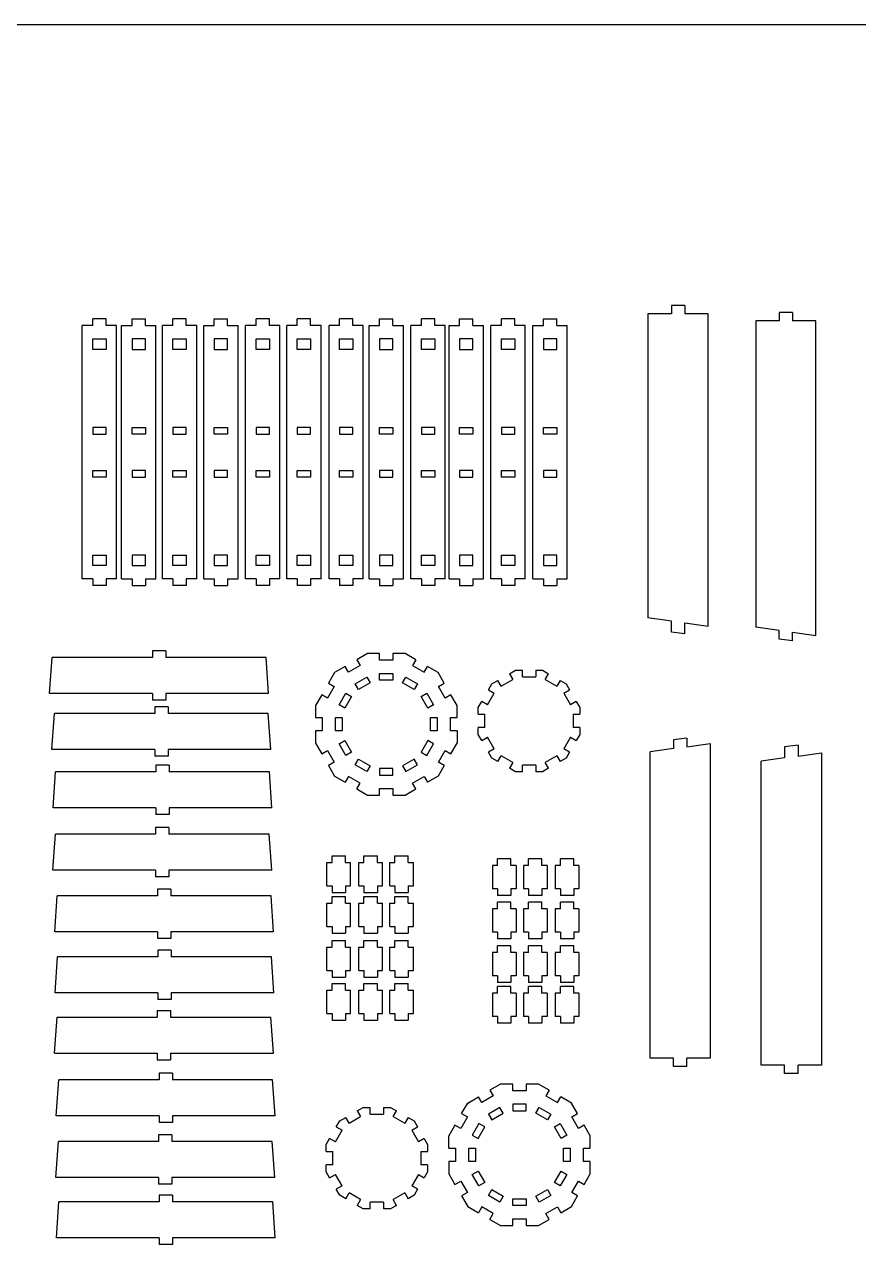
# Model space of a CAD drawing. Extents: x -1762 to 1685, y -691 to 759.
# Drawn here: x -1091 to -591, y 27 to 759 of the extents above; entities that cross this region are included whole.
import ezdxf

# ---------------------------------------------------------------- set-up
doc = ezdxf.new("R2010")
doc.units = 0
doc.header["$MEASUREMENT"] = 0
doc.layers.get('0').update_dxf_attribs({"linetype": 'CONTINUOUS'})

msp = doc.modelspace()

# ---------------------------------------------------------------- linework, layer by layer
for p, q in [((-1761.65, 758.86), (1685.01, 758.86)), ((-694.88, 590.33), (-702.88, 590.33)), ((-702.88, 590.33), (-702.88, 585.27)), ((-694.88, 590.33), (-694.88, 585.27)), ((-630.19, 586.09), (-638.19, 586.09)), ((-638.19, 586.09), (-638.19, 581.03)), ((-630.19, 586.09), (-630.19, 581.03)), ((-1049.74, 578.2), (-1056.03, 578.2)), ((-1056.03, 426.33), (-1056.03, 578.2)), ((-1041.74, 582.2), (-1049.74, 582.2)), ((-1049.74, 578.2), (-1049.74, 582.2)), ((-1041.74, 578.2), (-1041.74, 582.2)), ((-1035.44, 578.2), (-1041.74, 578.2)), ((-1035.44, 426.33), (-1035.44, 578.2)), ((-1032.49, 578.2), (-1026.2, 578.2)), ((-1032.49, 426.33), (-1032.49, 578.2)), ((-1026.2, 582.2), (-1018.2, 582.2)), ((-1026.2, 578.2), (-1026.2, 582.2)), ((-1018.2, 578.2), (-1018.2, 582.2)), ((-1018.2, 578.2), (-1011.91, 578.2)), ((-1011.91, 426.33), (-1011.91, 578.2)), ((-1001.7, 578.2), (-1007.99, 578.2)), ((-1007.99, 426.33), (-1007.99, 578.2)), ((-993.7, 582.2), (-1001.7, 582.2)), ((-1001.7, 578.2), (-1001.7, 582.2)), ((-993.7, 578.2), (-993.7, 582.2)), ((-987.41, 578.2), (-993.7, 578.2)), ((-987.41, 426.33), (-987.41, 578.2)), ((-983.2, 578.2), (-976.91, 578.2)), ((-983.2, 426.33), (-983.2, 578.2)), ((-976.91, 582.2), (-968.91, 582.2)), ((-976.91, 578.2), (-976.91, 582.2)), ((-968.91, 578.2), (-968.91, 582.2)), ((-968.91, 578.2), (-962.62, 578.2)), ((-962.62, 426.33), (-962.62, 578.2)), ((-951.84, 578.2), (-958.14, 578.2)), ((-958.14, 426.33), (-958.14, 578.2)), ((-943.84, 582.2), (-951.84, 582.2)), ((-951.84, 578.2), (-951.84, 582.2)), ((-943.84, 578.2), (-943.84, 582.2)), ((-937.55, 578.2), (-943.84, 578.2)), ((-937.55, 426.33), (-937.55, 578.2)), ((-927.14, 578.2), (-933.43, 578.2)), ((-933.43, 426.33), (-933.43, 578.2)), ((-919.14, 582.2), (-927.14, 582.2)), ((-927.14, 578.2), (-927.14, 582.2)), ((-919.14, 578.2), (-919.14, 582.2)), ((-912.85, 578.2), (-919.14, 578.2)), ((-912.85, 426.33), (-912.85, 578.2)), ((-901.83, 578.2), (-908.12, 578.2)), ((-908.12, 426.33), (-908.12, 578.2)), ((-893.83, 582.2), (-901.83, 582.2)), ((-901.83, 578.2), (-901.83, 582.2)), ((-893.83, 578.2), (-893.83, 582.2)), ((-887.54, 578.2), (-893.83, 578.2)), ((-887.54, 426.33), (-887.54, 578.2)), ((-884.1, 578.2), (-877.81, 578.2)), ((-884.1, 426.33), (-884.1, 578.2)), ((-877.81, 582.2), (-869.81, 582.2)), ((-877.81, 578.2), (-877.81, 582.2)), ((-869.81, 578.2), (-869.81, 582.2)), ((-869.81, 578.2), (-863.52, 578.2)), ((-863.52, 426.33), (-863.52, 578.2)), ((-852.69, 578.2), (-858.98, 578.2)), ((-858.98, 426.33), (-858.98, 578.2)), ((-844.69, 582.2), (-852.69, 582.2)), ((-852.69, 578.2), (-852.69, 582.2)), ((-844.69, 578.2), (-844.69, 582.2)), ((-838.4, 578.2), (-844.69, 578.2)), ((-838.4, 426.33), (-838.4, 578.2)), ((-836.13, 578.2), (-829.83, 578.2)), ((-836.13, 426.33), (-836.13, 578.2)), ((-829.83, 582.2), (-821.83, 582.2)), ((-829.83, 578.2), (-829.83, 582.2)), ((-821.83, 578.2), (-821.83, 582.2)), ((-821.83, 578.2), (-815.54, 578.2)), ((-815.54, 426.33), (-815.54, 578.2)), ((-804.71, 578.2), (-811, 578.2)), ((-811, 426.33), (-811, 578.2)), ((-796.71, 582.2), (-804.71, 582.2)), ((-804.71, 578.2), (-804.71, 582.2)), ((-796.71, 578.2), (-796.71, 582.2)), ((-790.42, 578.2), (-796.71, 578.2)), ((-790.42, 426.33), (-790.42, 578.2)), ((-785.9, 578.2), (-779.61, 578.2)), ((-785.9, 426.33), (-785.9, 578.2)), ((-779.61, 582.2), (-771.61, 582.2)), ((-779.61, 578.2), (-779.61, 582.2)), ((-771.61, 578.2), (-771.61, 582.2)), ((-771.61, 578.2), (-765.32, 578.2)), ((-765.32, 426.33), (-765.32, 578.2)), ((-702.88, 585.27), (-716.88, 585.27)), ((-716.88, 585.27), (-716.88, 402.89)), ((-680.88, 585.27), (-694.88, 585.27)), ((-680.88, 397.98), (-680.88, 585.27)), ((-638.19, 581.03), (-652.19, 581.03)), ((-652.19, 581.03), (-652.19, 397.33)), ((-616.19, 581.03), (-630.19, 581.03)), ((-616.19, 392.42), (-616.19, 581.03)), ((-1049.74, 570.2), (-1041.74, 570.2)), ((-1049.74, 563.91), (-1049.74, 570.2)), ((-1041.74, 563.91), (-1049.74, 563.91)), ((-1041.74, 570.2), (-1041.74, 563.91)), ((-1018.2, 570.2), (-1026.2, 570.2)), ((-1026.2, 570.2), (-1026.2, 563.91)), ((-1026.2, 563.91), (-1018.2, 563.91)), ((-1018.2, 563.91), (-1018.2, 570.2)), ((-1001.7, 570.2), (-993.7, 570.2)), ((-1001.7, 563.91), (-1001.7, 570.2)), ((-993.7, 563.91), (-1001.7, 563.91)), ((-993.7, 570.2), (-993.7, 563.91)), ((-968.91, 570.2), (-976.91, 570.2)), ((-976.91, 570.2), (-976.91, 563.91)), ((-976.91, 563.91), (-968.91, 563.91)), ((-968.91, 563.91), (-968.91, 570.2)), ((-951.84, 570.2), (-943.84, 570.2)), ((-951.84, 563.91), (-951.84, 570.2)), ((-943.84, 563.91), (-951.84, 563.91)), ((-943.84, 570.2), (-943.84, 563.91)), ((-927.14, 570.2), (-919.14, 570.2)), ((-927.14, 563.91), (-927.14, 570.2)), ((-919.14, 563.91), (-927.14, 563.91)), ((-919.14, 570.2), (-919.14, 563.91)), ((-901.83, 570.2), (-893.83, 570.2)), ((-901.83, 563.91), (-901.83, 570.2)), ((-893.83, 563.91), (-901.83, 563.91)), ((-893.83, 570.2), (-893.83, 563.91)), ((-869.81, 570.2), (-877.81, 570.2)), ((-877.81, 570.2), (-877.81, 563.91)), ((-877.81, 563.91), (-869.81, 563.91)), ((-869.81, 563.91), (-869.81, 570.2)), ((-852.69, 570.2), (-844.69, 570.2)), ((-852.69, 563.91), (-852.69, 570.2)), ((-844.69, 563.91), (-852.69, 563.91)), ((-844.69, 570.2), (-844.69, 563.91)), ((-821.83, 570.2), (-829.83, 570.2)), ((-829.83, 570.2), (-829.83, 563.91)), ((-829.83, 563.91), (-821.83, 563.91)), ((-821.83, 563.91), (-821.83, 570.2)), ((-804.71, 570.2), (-796.71, 570.2)), ((-804.71, 563.91), (-804.71, 570.2)), ((-796.71, 563.91), (-804.71, 563.91)), ((-796.71, 570.2), (-796.71, 563.91)), ((-771.61, 570.2), (-779.61, 570.2)), ((-779.61, 570.2), (-779.61, 563.91)), ((-779.61, 563.91), (-771.61, 563.91)), ((-771.61, 563.91), (-771.61, 570.2)), ((-1049.74, 517.2), (-1049.74, 513.2)), ((-1041.74, 517.2), (-1049.74, 517.2)), ((-1049.74, 513.2), (-1041.74, 513.2)), ((-1041.74, 513.2), (-1041.74, 517.2)), ((-1026.2, 513.2), (-1026.2, 517.2)), ((-1026.2, 517.2), (-1018.2, 517.2)), ((-1018.2, 513.2), (-1026.2, 513.2)), ((-1018.2, 517.2), (-1018.2, 513.2)), ((-1001.7, 517.2), (-1001.7, 513.2)), ((-993.7, 517.2), (-1001.7, 517.2)), ((-1001.7, 513.2), (-993.7, 513.2)), ((-993.7, 513.2), (-993.7, 517.2)), ((-976.91, 513.2), (-976.91, 517.2)), ((-976.91, 517.2), (-968.91, 517.2)), ((-968.91, 513.2), (-976.91, 513.2)), ((-968.91, 517.2), (-968.91, 513.2)), ((-951.84, 517.2), (-951.84, 513.2)), ((-943.84, 517.2), (-951.84, 517.2)), ((-951.84, 513.2), (-943.84, 513.2)), ((-943.84, 513.2), (-943.84, 517.2)), ((-927.14, 517.2), (-927.14, 513.2)), ((-919.14, 517.2), (-927.14, 517.2)), ((-927.14, 513.2), (-919.14, 513.2)), ((-919.14, 513.2), (-919.14, 517.2)), ((-901.83, 517.2), (-901.83, 513.2)), ((-893.83, 517.2), (-901.83, 517.2)), ((-901.83, 513.2), (-893.83, 513.2)), ((-893.83, 513.2), (-893.83, 517.2)), ((-877.81, 513.2), (-877.81, 517.2)), ((-877.81, 517.2), (-869.81, 517.2)), ((-869.81, 513.2), (-877.81, 513.2)), ((-869.81, 517.2), (-869.81, 513.2)), ((-852.69, 517.2), (-852.69, 513.2)), ((-844.69, 517.2), (-852.69, 517.2)), ((-852.69, 513.2), (-844.69, 513.2)), ((-844.69, 513.2), (-844.69, 517.2)), ((-829.83, 513.2), (-829.83, 517.2)), ((-829.83, 517.2), (-821.83, 517.2)), ((-821.83, 513.2), (-829.83, 513.2)), ((-821.83, 517.2), (-821.83, 513.2)), ((-804.71, 517.2), (-804.71, 513.2)), ((-796.71, 517.2), (-804.71, 517.2)), ((-804.71, 513.2), (-796.71, 513.2)), ((-796.71, 513.2), (-796.71, 517.2)), ((-779.61, 513.2), (-779.61, 517.2)), ((-779.61, 517.2), (-771.61, 517.2)), ((-771.61, 513.2), (-779.61, 513.2)), ((-771.61, 517.2), (-771.61, 513.2)), ((-1049.74, 487.31), (-1049.74, 491.31)), ((-1049.74, 491.31), (-1041.74, 491.31)), ((-1041.74, 491.31), (-1041.74, 487.31)), ((-1026.2, 491.31), (-1026.2, 487.31)), ((-1018.2, 491.31), (-1026.2, 491.31)), ((-1018.2, 487.31), (-1018.2, 491.31)), ((-1001.7, 487.31), (-1001.7, 491.31)), ((-1001.7, 491.31), (-993.7, 491.31)), ((-993.7, 491.31), (-993.7, 487.31)), ((-976.91, 491.31), (-976.91, 487.31)), ((-968.91, 491.31), (-976.91, 491.31)), ((-968.91, 487.31), (-968.91, 491.31)), ((-951.84, 487.31), (-951.84, 491.31)), ((-951.84, 491.31), (-943.84, 491.31)), ((-943.84, 491.31), (-943.84, 487.31)), ((-927.14, 487.31), (-927.14, 491.31)), ((-927.14, 491.31), (-919.14, 491.31)), ((-919.14, 491.31), (-919.14, 487.31)), ((-901.83, 487.31), (-901.83, 491.31)), ((-901.83, 491.31), (-893.83, 491.31)), ((-893.83, 491.31), (-893.83, 487.31)), ((-877.81, 491.31), (-877.81, 487.31)), ((-869.81, 491.31), (-877.81, 491.31)), ((-869.81, 487.31), (-869.81, 491.31)), ((-852.69, 487.31), (-852.69, 491.31)), ((-852.69, 491.31), (-844.69, 491.31)), ((-844.69, 491.31), (-844.69, 487.31)), ((-829.83, 491.31), (-829.83, 487.31)), ((-821.83, 491.31), (-829.83, 491.31)), ((-821.83, 487.31), (-821.83, 491.31)), ((-804.71, 487.31), (-804.71, 491.31)), ((-804.71, 491.31), (-796.71, 491.31)), ((-796.71, 491.31), (-796.71, 487.31)), ((-779.61, 491.31), (-779.61, 487.31)), ((-771.61, 491.31), (-779.61, 491.31)), ((-771.61, 487.31), (-771.61, 491.31)), ((-1041.74, 487.31), (-1049.74, 487.31)), ((-1026.2, 487.31), (-1018.2, 487.31)), ((-993.7, 487.31), (-1001.7, 487.31)), ((-976.91, 487.31), (-968.91, 487.31)), ((-943.84, 487.31), (-951.84, 487.31)), ((-919.14, 487.31), (-927.14, 487.31)), ((-893.83, 487.31), (-901.83, 487.31)), ((-877.81, 487.31), (-869.81, 487.31)), ((-844.69, 487.31), (-852.69, 487.31)), ((-829.83, 487.31), (-821.83, 487.31)), ((-796.71, 487.31), (-804.71, 487.31)), ((-779.61, 487.31), (-771.61, 487.31)), ((-1049.74, 434.33), (-1049.74, 440.6)), ((-1049.74, 440.6), (-1041.74, 440.6)), ((-1041.74, 440.6), (-1041.74, 434.33)), ((-1026.2, 440.6), (-1026.2, 434.33)), ((-1018.2, 440.6), (-1026.2, 440.6)), ((-1018.2, 434.33), (-1018.2, 440.6)), ((-1001.7, 434.33), (-1001.7, 440.6)), ((-1001.7, 440.6), (-993.7, 440.6)), ((-993.7, 440.6), (-993.7, 434.33)), ((-976.91, 440.6), (-976.91, 434.33)), ((-968.91, 440.6), (-976.91, 440.6)), ((-968.91, 434.33), (-968.91, 440.6)), ((-951.84, 434.33), (-951.84, 440.6)), ((-951.84, 440.6), (-943.84, 440.6)), ((-943.84, 440.6), (-943.84, 434.33)), ((-927.14, 434.33), (-927.14, 440.6)), ((-927.14, 440.6), (-919.14, 440.6)), ((-919.14, 440.6), (-919.14, 434.33)), ((-901.83, 434.33), (-901.83, 440.6)), ((-901.83, 440.6), (-893.83, 440.6)), ((-893.83, 440.6), (-893.83, 434.33)), ((-877.81, 440.6), (-877.81, 434.33)), ((-869.81, 440.6), (-877.81, 440.6)), ((-869.81, 434.33), (-869.81, 440.6)), ((-852.69, 434.33), (-852.69, 440.6)), ((-852.69, 440.6), (-844.69, 440.6)), ((-844.69, 440.6), (-844.69, 434.33)), ((-829.83, 440.6), (-829.83, 434.33)), ((-821.83, 440.6), (-829.83, 440.6)), ((-821.83, 434.33), (-821.83, 440.6)), ((-804.71, 434.33), (-804.71, 440.6)), ((-804.71, 440.6), (-796.71, 440.6)), ((-796.71, 440.6), (-796.71, 434.33)), ((-779.61, 440.6), (-779.61, 434.33)), ((-771.61, 440.6), (-779.61, 440.6)), ((-771.61, 434.33), (-771.61, 440.6)), ((-1041.74, 434.33), (-1049.74, 434.33)), ((-1026.2, 434.33), (-1018.2, 434.33)), ((-993.7, 434.33), (-1001.7, 434.33)), ((-976.91, 434.33), (-968.91, 434.33)), ((-943.84, 434.33), (-951.84, 434.33)), ((-919.14, 434.33), (-927.14, 434.33)), ((-893.83, 434.33), (-901.83, 434.33)), ((-877.81, 434.33), (-869.81, 434.33)), ((-844.69, 434.33), (-852.69, 434.33)), ((-829.83, 434.33), (-821.83, 434.33)), ((-796.71, 434.33), (-804.71, 434.33)), ((-779.61, 434.33), (-771.61, 434.33)), ((-1049.74, 426.33), (-1056.03, 426.33)), ((-1049.74, 426.33), (-1049.74, 422.33)), ((-1041.74, 426.33), (-1041.74, 422.33)), ((-1035.44, 426.33), (-1041.74, 426.33)), ((-1032.49, 426.33), (-1026.2, 426.33)), ((-1026.2, 426.33), (-1026.2, 422.33)), ((-1018.2, 426.33), (-1018.2, 422.33)), ((-1018.2, 426.33), (-1011.91, 426.33)), ((-1001.7, 426.33), (-1007.99, 426.33)), ((-1001.7, 426.33), (-1001.7, 422.33)), ((-993.7, 426.33), (-993.7, 422.33)), ((-987.41, 426.33), (-993.7, 426.33)), ((-983.2, 426.33), (-976.91, 426.33)), ((-976.91, 426.33), (-976.91, 422.33)), ((-968.91, 426.33), (-968.91, 422.33)), ((-968.91, 426.33), (-962.62, 426.33)), ((-951.84, 426.33), (-958.14, 426.33)), ((-951.84, 426.33), (-951.84, 422.33)), ((-943.84, 426.33), (-943.84, 422.33)), ((-937.55, 426.33), (-943.84, 426.33)), ((-927.14, 426.33), (-933.43, 426.33)), ((-927.14, 426.33), (-927.14, 422.33)), ((-919.14, 426.33), (-919.14, 422.33)), ((-912.85, 426.33), (-919.14, 426.33)), ((-901.83, 426.33), (-908.12, 426.33)), ((-901.83, 426.33), (-901.83, 422.33)), ((-893.83, 426.33), (-893.83, 422.33)), ((-887.54, 426.33), (-893.83, 426.33)), ((-884.1, 426.33), (-877.81, 426.33)), ((-877.81, 426.33), (-877.81, 422.33)), ((-869.81, 426.33), (-869.81, 422.33)), ((-869.81, 426.33), (-863.52, 426.33)), ((-852.69, 426.33), (-858.98, 426.33)), ((-852.69, 426.33), (-852.69, 422.33)), ((-844.69, 426.33), (-844.69, 422.33)), ((-838.4, 426.33), (-844.69, 426.33)), ((-836.13, 426.33), (-829.83, 426.33)), ((-829.83, 426.33), (-829.83, 422.33)), ((-821.83, 426.33), (-821.83, 422.33)), ((-821.83, 426.33), (-815.54, 426.33)), ((-804.71, 426.33), (-811, 426.33)), ((-804.71, 426.33), (-804.71, 422.33)), ((-796.71, 426.33), (-796.71, 422.33)), ((-790.42, 426.33), (-796.71, 426.33)), ((-785.9, 426.33), (-779.61, 426.33)), ((-779.61, 426.33), (-779.61, 422.33)), ((-771.61, 426.33), (-771.61, 422.33)), ((-771.61, 426.33), (-765.32, 426.33)), ((-1041.74, 422.33), (-1049.74, 422.33)), ((-1026.2, 422.33), (-1018.2, 422.33)), ((-993.7, 422.33), (-1001.7, 422.33)), ((-976.91, 422.33), (-968.91, 422.33)), ((-943.84, 422.33), (-951.84, 422.33)), ((-919.14, 422.33), (-927.14, 422.33)), ((-893.83, 422.33), (-901.83, 422.33)), ((-877.81, 422.33), (-869.81, 422.33)), ((-844.69, 422.33), (-852.69, 422.33)), ((-829.83, 422.33), (-821.83, 422.33)), ((-796.71, 422.33), (-804.71, 422.33)), ((-779.61, 422.33), (-771.61, 422.33)), ((-702.88, 400.98), (-716.88, 402.89)), ((-702.88, 394.42), (-702.88, 400.98)), ((-694.88, 393.33), (-694.88, 399.89)), ((-694.88, 399.89), (-680.88, 397.98)), ((-638.19, 395.42), (-652.19, 397.33)), ((-638.19, 390.17), (-638.19, 395.42)), ((-694.88, 393.33), (-702.88, 394.42)), ((-630.19, 389.08), (-638.19, 390.17)), ((-630.19, 389.08), (-630.19, 394.33)), ((-630.19, 394.33), (-616.19, 392.42)), ((-1005.99, 383.22), (-1013.99, 383.22)), ((-1013.99, 383.22), (-1013.99, 379.22)), ((-1005.99, 383.22), (-1005.99, 379.22)), ((-885.13, 381.5), (-891.51, 377.82)), ((-877.77, 381.5), (-885.13, 381.5)), ((-877.77, 377.5), (-877.77, 381.5)), ((-862.4, 381.5), (-869.77, 381.5)), ((-869.77, 381.5), (-869.77, 377.5)), ((-856.03, 377.82), (-862.4, 381.5)), ((-1075.6, 357.63), (-1074.1, 379.22)), ((-1013.99, 379.22), (-1074.1, 379.22)), ((-945.89, 379.22), (-1005.99, 379.22)), ((-944.39, 357.63), (-945.89, 379.22)), ((-898.43, 373.82), (-904.81, 370.14)), ((-896.43, 370.36), (-898.43, 373.82)), ((-889.51, 374.36), (-896.43, 370.36)), ((-891.51, 377.82), (-889.51, 374.36)), ((-869.77, 377.5), (-877.77, 377.5)), ((-856.03, 377.82), (-858.03, 374.36)), ((-858.03, 374.36), (-851.1, 370.36)), ((-851.1, 370.36), (-849.1, 373.82)), ((-842.72, 370.14), (-849.1, 373.82)), ((-904.81, 370.14), (-908.49, 363.76)), ((-892.45, 363.45), (-885.52, 367.45)), ((-885.52, 367.45), (-883.52, 363.98)), ((-877.77, 369.53), (-869.77, 369.53)), ((-877.77, 365.53), (-877.77, 369.53)), ((-869.77, 369.53), (-869.77, 365.53)), ((-864.01, 363.98), (-862.01, 367.45)), ((-862.01, 367.45), (-855.09, 363.45)), ((-839.04, 363.76), (-842.72, 370.14)), ((-804.88, 361.98), (-797.95, 365.98)), ((-799.95, 369.45), (-796.36, 371.53)), ((-799.95, 369.45), (-797.95, 365.98)), ((-796.36, 371.53), (-792.2, 371.53)), ((-792.2, 367.53), (-792.2, 371.53)), ((-792.2, 367.53), (-784.2, 367.53)), ((-784.2, 371.53), (-780.05, 371.53)), ((-784.2, 371.53), (-784.2, 367.53)), ((-780.05, 371.53), (-776.45, 369.45)), ((-778.45, 365.98), (-776.45, 369.45)), ((-778.45, 365.98), (-771.52, 361.98)), ((-905.03, 361.76), (-909.03, 354.83)), ((-908.49, 363.76), (-905.03, 361.76)), ((-890.45, 359.98), (-892.45, 363.45)), ((-883.52, 363.98), (-890.45, 359.98)), ((-869.77, 365.53), (-877.77, 365.53)), ((-857.09, 359.98), (-864.01, 363.98)), ((-855.09, 363.45), (-857.09, 359.98)), ((-842.5, 361.76), (-839.04, 363.76)), ((-838.5, 354.83), (-842.5, 361.76)), ((-812.56, 359.77), (-810.48, 363.37)), ((-812.56, 359.77), (-809.09, 357.77)), ((-810.48, 363.37), (-806.88, 365.45)), ((-804.88, 361.98), (-806.88, 365.45)), ((-769.52, 365.45), (-771.52, 361.98)), ((-769.52, 365.45), (-765.93, 363.37)), ((-767.31, 357.77), (-763.85, 359.77)), ((-765.93, 363.37), (-763.85, 359.77)), ((-1013.99, 357.63), (-1075.6, 357.63)), ((-1013.99, 357.63), (-1013.99, 353.63)), ((-1005.99, 353.63), (-1013.99, 353.63)), ((-1005.99, 357.63), (-1005.99, 353.63)), ((-944.39, 357.63), (-1005.99, 357.63)), ((-912.49, 356.83), (-916.17, 350.46)), ((-909.03, 354.83), (-912.49, 356.83)), ((-902.12, 350.85), (-898.12, 357.77)), ((-894.66, 355.77), (-898.66, 348.85)), ((-898.12, 357.77), (-894.66, 355.77)), ((-852.88, 355.77), (-849.41, 357.77)), ((-848.88, 348.85), (-852.88, 355.77)), ((-849.41, 357.77), (-845.41, 350.85)), ((-835.04, 356.83), (-838.5, 354.83)), ((-831.36, 350.46), (-835.04, 356.83)), ((-818.63, 349.25), (-816.56, 352.85)), ((-813.09, 350.85), (-816.56, 352.85)), ((-813.09, 350.85), (-809.09, 357.77)), ((-767.31, 357.77), (-763.31, 350.85)), ((-759.85, 352.85), (-763.31, 350.85)), ((-759.85, 352.85), (-757.77, 349.25)), ((-1074.23, 323.94), (-1072.73, 345.53)), ((-1012.62, 345.53), (-1072.73, 345.53)), ((-1004.62, 349.53), (-1012.62, 349.53)), ((-1012.62, 349.53), (-1012.62, 345.53)), ((-1004.62, 349.53), (-1004.62, 345.53)), ((-944.51, 345.53), (-1004.62, 345.53)), ((-943.02, 323.94), (-944.51, 345.53)), ((-916.17, 350.46), (-916.17, 343.1)), ((-898.66, 348.85), (-902.12, 350.85)), ((-845.41, 350.85), (-848.88, 348.85)), ((-831.36, 343.1), (-831.36, 350.46)), ((-818.63, 345.1), (-818.63, 349.25)), ((-818.63, 345.1), (-814.63, 345.1)), ((-814.63, 337.1), (-814.63, 345.1)), ((-761.77, 345.1), (-761.77, 337.1)), ((-761.77, 345.1), (-757.77, 345.1)), ((-757.77, 349.25), (-757.77, 345.1)), ((-916.17, 343.1), (-912.17, 343.1)), ((-912.17, 343.1), (-912.17, 335.1)), ((-904.2, 343.1), (-900.2, 343.1)), ((-904.2, 335.1), (-904.2, 343.1)), ((-900.2, 343.1), (-900.2, 335.1)), ((-847.34, 335.1), (-847.34, 343.1)), ((-847.34, 343.1), (-843.34, 343.1)), ((-843.34, 343.1), (-843.34, 335.1)), ((-835.36, 335.1), (-835.36, 343.1)), ((-835.36, 343.1), (-831.36, 343.1)), ((-814.63, 337.1), (-818.63, 337.1)), ((-818.63, 332.94), (-818.63, 337.1)), ((-757.77, 337.1), (-761.77, 337.1)), ((-757.77, 337.1), (-757.77, 332.94)), ((-912.17, 335.1), (-916.17, 335.1)), ((-916.17, 335.1), (-916.17, 327.73)), ((-900.2, 335.1), (-904.2, 335.1)), ((-902.12, 327.34), (-898.66, 329.34)), ((-898.66, 329.34), (-894.66, 322.42)), ((-848.88, 329.34), (-852.88, 322.42)), ((-845.41, 327.34), (-848.88, 329.34)), ((-843.34, 335.1), (-847.34, 335.1)), ((-831.36, 335.1), (-835.36, 335.1)), ((-831.36, 335.1), (-831.36, 327.73)), ((-816.56, 329.34), (-818.63, 332.94)), ((-816.56, 329.34), (-813.09, 331.34)), ((-809.09, 324.42), (-813.09, 331.34)), ((-763.31, 331.34), (-767.31, 324.42)), ((-763.31, 331.34), (-759.85, 329.34)), ((-757.77, 332.94), (-759.85, 329.34)), ((-693.51, 330.86), (-701.51, 329.77)), ((-701.51, 329.77), (-701.51, 324.52)), ((-693.51, 330.86), (-693.51, 325.61)), ((-1012.62, 323.94), (-1074.23, 323.94)), ((-1012.62, 323.94), (-1012.62, 319.94)), ((-1004.62, 323.94), (-1004.62, 319.94)), ((-943.02, 323.94), (-1004.62, 323.94)), ((-916.17, 327.73), (-912.49, 321.36)), ((-912.49, 321.36), (-909.03, 323.36)), ((-909.03, 323.36), (-905.03, 316.43)), ((-898.12, 320.42), (-902.12, 327.34)), ((-894.66, 322.42), (-898.12, 320.42)), ((-852.88, 322.42), (-849.41, 320.42)), ((-849.41, 320.42), (-845.41, 327.34)), ((-842.5, 316.43), (-838.5, 323.36)), ((-838.5, 323.36), (-835.04, 321.36)), ((-835.04, 321.36), (-831.36, 327.73)), ((-809.09, 324.42), (-812.56, 322.42)), ((-810.48, 318.82), (-812.56, 322.42)), ((-763.85, 322.42), (-767.31, 324.42)), ((-763.85, 322.42), (-765.93, 318.82)), ((-701.51, 324.52), (-715.51, 322.61)), ((-715.51, 138.91), (-715.51, 322.61)), ((-693.51, 325.61), (-679.51, 327.52)), ((-679.51, 327.52), (-679.51, 138.91)), ((-626.94, 326.61), (-634.94, 325.52)), ((-634.94, 325.52), (-634.94, 318.96)), ((-626.94, 326.61), (-626.94, 320.05)), ((-1004.62, 319.94), (-1012.62, 319.94)), ((-905.03, 316.43), (-908.49, 314.43)), ((-892.45, 314.74), (-890.45, 318.21)), ((-885.52, 310.74), (-892.45, 314.74)), ((-890.45, 318.21), (-883.52, 314.21)), ((-857.09, 318.21), (-864.01, 314.21)), ((-862.01, 310.74), (-855.09, 314.74)), ((-855.09, 314.74), (-857.09, 318.21)), ((-839.04, 314.43), (-842.5, 316.43)), ((-806.88, 316.74), (-810.48, 318.82)), ((-806.88, 316.74), (-804.88, 320.21)), ((-797.95, 316.21), (-804.88, 320.21)), ((-797.95, 316.21), (-799.95, 312.74)), ((-771.52, 320.21), (-778.45, 316.21)), ((-776.45, 312.74), (-778.45, 316.21)), ((-771.52, 320.21), (-769.52, 316.74)), ((-765.93, 318.82), (-769.52, 316.74)), ((-634.94, 318.96), (-648.94, 317.05)), ((-648.94, 134.67), (-648.94, 317.05)), ((-626.94, 320.05), (-612.94, 321.96)), ((-612.94, 321.96), (-612.94, 134.67)), ((-1073.56, 289.07), (-1072.06, 310.66)), ((-1011.95, 310.66), (-1072.06, 310.66)), ((-1003.95, 314.66), (-1011.95, 314.66)), ((-1011.95, 314.66), (-1011.95, 310.66)), ((-1003.95, 314.66), (-1003.95, 310.66)), ((-943.85, 310.66), (-1003.95, 310.66)), ((-942.35, 289.07), (-943.85, 310.66)), ((-908.49, 314.43), (-904.81, 308.05)), ((-904.81, 308.05), (-898.43, 304.37)), ((-896.43, 307.83), (-898.43, 304.37)), ((-889.51, 303.83), (-896.43, 307.83)), ((-883.52, 314.21), (-885.52, 310.74)), ((-877.77, 312.66), (-877.77, 308.66)), ((-869.77, 312.66), (-877.77, 312.66)), ((-877.77, 308.66), (-869.77, 308.66)), ((-869.77, 308.66), (-869.77, 312.66)), ((-864.01, 314.21), (-862.01, 310.74)), ((-858.03, 303.83), (-851.1, 307.83)), ((-851.1, 307.83), (-849.1, 304.37)), ((-842.72, 308.05), (-849.1, 304.37)), ((-839.04, 314.43), (-842.72, 308.05)), ((-796.36, 310.66), (-799.95, 312.74)), ((-792.2, 310.66), (-796.36, 310.66)), ((-792.2, 310.66), (-792.2, 314.66)), ((-784.2, 314.66), (-792.2, 314.66)), ((-784.2, 314.66), (-784.2, 310.66)), ((-780.05, 310.66), (-784.2, 310.66)), ((-776.45, 312.74), (-780.05, 310.66)), ((-891.51, 300.37), (-889.51, 303.83)), ((-891.51, 300.37), (-885.13, 296.69)), ((-877.77, 296.69), (-877.77, 300.69)), ((-877.77, 300.69), (-869.77, 300.69)), ((-869.77, 300.69), (-869.77, 296.69)), ((-862.4, 296.69), (-856.03, 300.37)), ((-856.03, 300.37), (-858.03, 303.83)), ((-885.13, 296.69), (-877.77, 296.69)), ((-869.77, 296.69), (-862.4, 296.69)), ((-1011.95, 289.07), (-1073.56, 289.07)), ((-1011.95, 289.07), (-1011.95, 285.07)), ((-1003.95, 289.07), (-1003.95, 285.07)), ((-942.35, 289.07), (-1003.95, 289.07)), ((-1003.95, 285.07), (-1011.95, 285.07)), ((-1073.67, 251.63), (-1072.18, 273.22)), ((-1012.07, 273.22), (-1072.18, 273.22)), ((-1004.07, 277.22), (-1012.07, 277.22)), ((-1012.07, 277.22), (-1012.07, 273.22)), ((-1004.07, 277.22), (-1004.07, 273.22)), ((-943.96, 273.22), (-1004.07, 273.22)), ((-942.46, 251.63), (-943.96, 273.22)), ((-909.35, 256.15), (-906.27, 256.15)), ((-909.35, 242.15), (-909.35, 256.15)), ((-906.27, 260.15), (-898.27, 260.15)), ((-906.27, 256.15), (-906.27, 260.15)), ((-898.27, 256.15), (-898.27, 260.15)), ((-898.27, 256.15), (-895.18, 256.15)), ((-895.18, 242.15), (-895.18, 256.15)), ((-890.22, 256.15), (-887.14, 256.15)), ((-890.22, 242.15), (-890.22, 256.15)), ((-887.14, 260.15), (-879.14, 260.15)), ((-887.14, 256.15), (-887.14, 260.15)), ((-879.14, 256.15), (-879.14, 260.15)), ((-879.14, 256.15), (-876.06, 256.15)), ((-876.06, 242.15), (-876.06, 256.15)), ((-871.66, 256.15), (-868.58, 256.15)), ((-871.66, 242.15), (-871.66, 256.15)), ((-868.58, 260.15), (-860.58, 260.15)), ((-868.58, 256.15), (-868.58, 260.15)), ((-860.58, 256.15), (-860.58, 260.15)), ((-860.58, 256.15), (-857.5, 256.15)), ((-857.5, 242.15), (-857.5, 256.15)), ((-799.05, 258.44), (-807.05, 258.44)), ((-807.05, 254.44), (-807.05, 258.44)), ((-799.05, 254.44), (-799.05, 258.44)), ((-780.49, 258.44), (-788.49, 258.44)), ((-788.49, 254.44), (-788.49, 258.44)), ((-780.49, 254.44), (-780.49, 258.44)), ((-761.37, 258.44), (-769.37, 258.44)), ((-769.37, 254.44), (-769.37, 258.44)), ((-761.37, 254.44), (-761.37, 258.44)), ((-1012.07, 251.63), (-1073.67, 251.63)), ((-1012.07, 251.63), (-1012.07, 247.63)), ((-1004.07, 251.63), (-1004.07, 247.63)), ((-942.46, 251.63), (-1004.07, 251.63)), ((-807.05, 254.44), (-810.14, 254.44)), ((-810.14, 254.44), (-810.14, 240.44)), ((-795.97, 254.44), (-799.05, 254.44)), ((-795.97, 254.44), (-795.97, 240.44)), ((-788.49, 254.44), (-791.57, 254.44)), ((-791.57, 254.44), (-791.57, 240.44)), ((-777.41, 254.44), (-780.49, 254.44)), ((-777.41, 254.44), (-777.41, 240.44)), ((-769.37, 254.44), (-772.45, 254.44)), ((-772.45, 254.44), (-772.45, 240.44)), ((-758.29, 254.44), (-761.37, 254.44)), ((-758.29, 254.44), (-758.29, 240.44)), ((-1004.07, 247.63), (-1012.07, 247.63)), ((-909.35, 242.15), (-906.27, 242.15)), ((-906.27, 242.15), (-906.27, 238.15)), ((-898.27, 242.15), (-898.27, 238.15)), ((-898.27, 242.15), (-895.18, 242.15)), ((-890.22, 242.15), (-887.14, 242.15)), ((-887.14, 242.15), (-887.14, 238.15)), ((-879.14, 242.15), (-879.14, 238.15)), ((-879.14, 242.15), (-876.06, 242.15)), ((-871.66, 242.15), (-868.58, 242.15)), ((-868.58, 242.15), (-868.58, 238.15)), ((-860.58, 242.15), (-860.58, 238.15)), ((-860.58, 242.15), (-857.5, 242.15)), ((-1072.55, 214.57), (-1071.05, 236.16)), ((-1010.94, 236.16), (-1071.05, 236.16)), ((-1002.94, 240.16), (-1010.94, 240.16)), ((-1010.94, 240.16), (-1010.94, 236.16)), ((-1002.94, 240.16), (-1002.94, 236.16)), ((-942.84, 236.16), (-1002.94, 236.16)), ((-941.34, 214.57), (-942.84, 236.16)), ((-906.27, 238.15), (-898.27, 238.15)), ((-906.27, 235.78), (-898.27, 235.78)), ((-906.27, 231.78), (-906.27, 235.78)), ((-898.27, 231.78), (-898.27, 235.78)), ((-887.14, 238.15), (-879.14, 238.15)), ((-887.14, 235.78), (-879.14, 235.78)), ((-887.14, 231.78), (-887.14, 235.78)), ((-879.14, 231.78), (-879.14, 235.78)), ((-868.58, 238.15), (-860.58, 238.15)), ((-868.58, 235.78), (-860.58, 235.78)), ((-868.58, 231.78), (-868.58, 235.78)), ((-860.58, 231.78), (-860.58, 235.78)), ((-807.05, 240.44), (-810.14, 240.44)), ((-807.05, 240.44), (-807.05, 236.44)), ((-799.05, 236.44), (-807.05, 236.44)), ((-799.05, 240.44), (-799.05, 236.44)), ((-795.97, 240.44), (-799.05, 240.44)), ((-788.49, 240.44), (-791.57, 240.44)), ((-788.49, 240.44), (-788.49, 236.44)), ((-780.49, 236.44), (-788.49, 236.44)), ((-780.49, 240.44), (-780.49, 236.44)), ((-777.41, 240.44), (-780.49, 240.44)), ((-769.37, 240.44), (-772.45, 240.44)), ((-769.37, 240.44), (-769.37, 236.44)), ((-761.37, 236.44), (-769.37, 236.44)), ((-761.37, 240.44), (-761.37, 236.44)), ((-758.29, 240.44), (-761.37, 240.44)), ((-909.35, 231.78), (-906.27, 231.78)), ((-909.35, 217.78), (-909.35, 231.78)), ((-898.27, 231.78), (-895.18, 231.78)), ((-895.18, 217.78), (-895.18, 231.78)), ((-890.22, 231.78), (-887.14, 231.78)), ((-890.22, 217.78), (-890.22, 231.78)), ((-879.14, 231.78), (-876.06, 231.78)), ((-876.06, 217.78), (-876.06, 231.78)), ((-871.66, 231.78), (-868.58, 231.78)), ((-871.66, 217.78), (-871.66, 231.78)), ((-860.58, 231.78), (-857.5, 231.78)), ((-857.5, 217.78), (-857.5, 231.78)), ((-807.05, 228.5), (-810.14, 228.5)), ((-810.14, 228.5), (-810.14, 214.5)), ((-799.05, 232.5), (-807.05, 232.5)), ((-807.05, 228.5), (-807.05, 232.5)), ((-799.05, 228.5), (-799.05, 232.5)), ((-795.97, 228.5), (-799.05, 228.5)), ((-795.97, 228.5), (-795.97, 214.5)), ((-788.49, 228.5), (-791.57, 228.5)), ((-791.57, 228.5), (-791.57, 214.5)), ((-780.49, 232.5), (-788.49, 232.5)), ((-788.49, 228.5), (-788.49, 232.5)), ((-780.49, 228.5), (-780.49, 232.5)), ((-777.41, 228.5), (-780.49, 228.5)), ((-777.41, 228.5), (-777.41, 214.5)), ((-769.37, 228.5), (-772.45, 228.5)), ((-772.45, 228.5), (-772.45, 214.5)), ((-761.37, 232.5), (-769.37, 232.5)), ((-769.37, 228.5), (-769.37, 232.5)), ((-761.37, 228.5), (-761.37, 232.5)), ((-758.29, 228.5), (-761.37, 228.5)), ((-758.29, 228.5), (-758.29, 214.5)), ((-1010.94, 214.57), (-1072.55, 214.57)), ((-1010.94, 214.57), (-1010.94, 210.57)), ((-941.34, 214.57), (-1002.94, 214.57)), ((-1002.94, 214.57), (-1002.94, 210.57)), ((-909.35, 217.78), (-906.27, 217.78)), ((-906.27, 217.78), (-906.27, 213.78)), ((-906.27, 213.78), (-898.27, 213.78)), ((-898.27, 217.78), (-898.27, 213.78)), ((-898.27, 217.78), (-895.18, 217.78)), ((-890.22, 217.78), (-887.14, 217.78)), ((-887.14, 217.78), (-887.14, 213.78)), ((-887.14, 213.78), (-879.14, 213.78)), ((-879.14, 217.78), (-879.14, 213.78)), ((-879.14, 217.78), (-876.06, 217.78)), ((-871.66, 217.78), (-868.58, 217.78)), ((-868.58, 217.78), (-868.58, 213.78)), ((-868.58, 213.78), (-860.58, 213.78)), ((-860.58, 217.78), (-860.58, 213.78)), ((-860.58, 217.78), (-857.5, 217.78)), ((-807.05, 214.5), (-810.14, 214.5)), ((-807.05, 214.5), (-807.05, 210.5)), ((-799.05, 214.5), (-799.05, 210.5)), ((-795.97, 214.5), (-799.05, 214.5)), ((-788.49, 214.5), (-791.57, 214.5)), ((-788.49, 214.5), (-788.49, 210.5)), ((-780.49, 214.5), (-780.49, 210.5)), ((-777.41, 214.5), (-780.49, 214.5)), ((-769.37, 214.5), (-772.45, 214.5)), ((-769.37, 214.5), (-769.37, 210.5)), ((-761.37, 214.5), (-761.37, 210.5)), ((-758.29, 214.5), (-761.37, 214.5)), ((-1002.94, 210.57), (-1010.94, 210.57)), ((-909.35, 205.53), (-906.27, 205.53)), ((-909.35, 191.53), (-909.35, 205.53)), ((-906.27, 209.53), (-898.27, 209.53)), ((-906.27, 205.53), (-906.27, 209.53)), ((-898.27, 205.53), (-898.27, 209.53)), ((-898.27, 205.53), (-895.18, 205.53)), ((-895.18, 191.53), (-895.18, 205.53)), ((-890.22, 205.53), (-887.14, 205.53)), ((-890.22, 191.53), (-890.22, 205.53)), ((-887.14, 209.53), (-879.14, 209.53)), ((-887.14, 205.53), (-887.14, 209.53)), ((-879.14, 205.53), (-879.14, 209.53)), ((-879.14, 205.53), (-876.06, 205.53)), ((-876.06, 191.53), (-876.06, 205.53)), ((-871.66, 205.53), (-868.58, 205.53)), ((-871.66, 191.53), (-871.66, 205.53)), ((-868.58, 209.53), (-860.58, 209.53)), ((-868.58, 205.53), (-868.58, 209.53)), ((-860.58, 205.53), (-860.58, 209.53)), ((-860.58, 205.53), (-857.5, 205.53)), ((-857.5, 191.53), (-857.5, 205.53)), ((-799.05, 210.5), (-807.05, 210.5)), ((-799.05, 206.25), (-807.05, 206.25)), ((-807.05, 202.25), (-807.05, 206.25)), ((-799.05, 202.25), (-799.05, 206.25)), ((-780.49, 210.5), (-788.49, 210.5)), ((-780.49, 206.25), (-788.49, 206.25)), ((-788.49, 202.25), (-788.49, 206.25)), ((-780.49, 202.25), (-780.49, 206.25)), ((-761.37, 210.5), (-769.37, 210.5)), ((-761.37, 206.25), (-769.37, 206.25)), ((-769.37, 202.25), (-769.37, 206.25)), ((-761.37, 202.25), (-761.37, 206.25)), ((-1072.31, 178.07), (-1070.81, 199.66)), ((-1010.7, 199.66), (-1070.81, 199.66)), ((-1002.7, 203.66), (-1010.7, 203.66)), ((-1010.7, 203.66), (-1010.7, 199.66)), ((-1002.7, 203.66), (-1002.7, 199.66)), ((-942.6, 199.66), (-1002.7, 199.66)), ((-941.1, 178.07), (-942.6, 199.66)), ((-807.05, 202.25), (-810.14, 202.25)), ((-810.14, 202.25), (-810.14, 188.25)), ((-795.97, 202.25), (-799.05, 202.25)), ((-795.97, 202.25), (-795.97, 188.25)), ((-788.49, 202.25), (-791.57, 202.25)), ((-791.57, 202.25), (-791.57, 188.25)), ((-777.41, 202.25), (-780.49, 202.25)), ((-777.41, 202.25), (-777.41, 188.25)), ((-769.37, 202.25), (-772.45, 202.25)), ((-772.45, 202.25), (-772.45, 188.25)), ((-758.29, 202.25), (-761.37, 202.25)), ((-758.29, 202.25), (-758.29, 188.25)), ((-909.35, 191.53), (-906.27, 191.53)), ((-906.27, 191.53), (-906.27, 187.53)), ((-898.27, 191.53), (-898.27, 187.53)), ((-898.27, 191.53), (-895.18, 191.53)), ((-890.22, 191.53), (-887.14, 191.53)), ((-887.14, 191.53), (-887.14, 187.53)), ((-879.14, 191.53), (-879.14, 187.53)), ((-879.14, 191.53), (-876.06, 191.53)), ((-871.66, 191.53), (-868.58, 191.53)), ((-868.58, 191.53), (-868.58, 187.53)), ((-860.58, 191.53), (-860.58, 187.53)), ((-860.58, 191.53), (-857.5, 191.53)), ((-906.27, 187.53), (-898.27, 187.53)), ((-906.27, 183.59), (-898.27, 183.59)), ((-906.27, 179.59), (-906.27, 183.59)), ((-898.27, 179.59), (-898.27, 183.59)), ((-887.14, 187.53), (-879.14, 187.53)), ((-887.14, 183.59), (-879.14, 183.59)), ((-887.14, 179.59), (-887.14, 183.59)), ((-879.14, 179.59), (-879.14, 183.59)), ((-868.58, 187.53), (-860.58, 187.53)), ((-868.58, 183.59), (-860.58, 183.59)), ((-868.58, 179.59), (-868.58, 183.59)), ((-860.58, 179.59), (-860.58, 183.59)), ((-807.05, 188.25), (-810.14, 188.25)), ((-807.05, 188.25), (-807.05, 184.25)), ((-799.05, 184.25), (-807.05, 184.25)), ((-799.05, 188.25), (-799.05, 184.25)), ((-795.97, 188.25), (-799.05, 188.25)), ((-788.49, 188.25), (-791.57, 188.25)), ((-788.49, 188.25), (-788.49, 184.25)), ((-780.49, 184.25), (-788.49, 184.25)), ((-780.49, 188.25), (-780.49, 184.25)), ((-777.41, 188.25), (-780.49, 188.25)), ((-769.37, 188.25), (-772.45, 188.25)), ((-769.37, 188.25), (-769.37, 184.25)), ((-761.37, 184.25), (-769.37, 184.25)), ((-761.37, 188.25), (-761.37, 184.25)), ((-758.29, 188.25), (-761.37, 188.25)), ((-1010.7, 178.07), (-1072.31, 178.07)), ((-1010.7, 178.07), (-1010.7, 174.07)), ((-941.1, 178.07), (-1002.7, 178.07)), ((-1002.7, 178.07), (-1002.7, 174.07)), ((-909.35, 179.59), (-906.27, 179.59)), ((-909.35, 165.59), (-909.35, 179.59)), ((-898.27, 179.59), (-895.18, 179.59)), ((-895.18, 165.59), (-895.18, 179.59)), ((-890.22, 179.59), (-887.14, 179.59)), ((-890.22, 165.59), (-890.22, 179.59)), ((-879.14, 179.59), (-876.06, 179.59)), ((-876.06, 165.59), (-876.06, 179.59)), ((-871.66, 179.59), (-868.58, 179.59)), ((-871.66, 165.59), (-871.66, 179.59)), ((-860.58, 179.59), (-857.5, 179.59)), ((-857.5, 165.59), (-857.5, 179.59)), ((-807.05, 177.88), (-810.14, 177.88)), ((-810.14, 177.88), (-810.14, 163.88)), ((-799.05, 181.88), (-807.05, 181.88)), ((-807.05, 177.88), (-807.05, 181.88)), ((-799.05, 177.88), (-799.05, 181.88)), ((-795.97, 177.88), (-799.05, 177.88)), ((-795.97, 177.88), (-795.97, 163.88)), ((-788.49, 177.88), (-791.57, 177.88)), ((-791.57, 177.88), (-791.57, 163.88)), ((-780.49, 181.88), (-788.49, 181.88)), ((-788.49, 177.88), (-788.49, 181.88)), ((-780.49, 177.88), (-780.49, 181.88)), ((-777.41, 177.88), (-780.49, 177.88)), ((-777.41, 177.88), (-777.41, 163.88)), ((-769.37, 177.88), (-772.45, 177.88)), ((-772.45, 177.88), (-772.45, 163.88)), ((-761.37, 181.88), (-769.37, 181.88)), ((-769.37, 177.88), (-769.37, 181.88)), ((-761.37, 177.88), (-761.37, 181.88)), ((-758.29, 177.88), (-761.37, 177.88)), ((-758.29, 177.88), (-758.29, 163.88)), ((-1002.7, 174.07), (-1010.7, 174.07)), ((-1072.66, 141.94), (-1071.17, 163.53)), ((-1071.17, 163.53), (-1011.06, 163.53)), ((-1011.06, 167.53), (-1003.06, 167.53)), ((-1011.06, 167.53), (-1011.06, 163.53)), ((-1003.06, 167.53), (-1003.06, 163.53)), ((-1003.06, 163.53), (-942.95, 163.53)), ((-941.45, 141.94), (-942.95, 163.53)), ((-909.35, 165.59), (-906.27, 165.59)), ((-906.27, 165.59), (-906.27, 161.59)), ((-906.27, 161.59), (-898.27, 161.59)), ((-898.27, 165.59), (-898.27, 161.59)), ((-898.27, 165.59), (-895.18, 165.59)), ((-890.22, 165.59), (-887.14, 165.59)), ((-887.14, 165.59), (-887.14, 161.59)), ((-887.14, 161.59), (-879.14, 161.59)), ((-879.14, 165.59), (-879.14, 161.59)), ((-879.14, 165.59), (-876.06, 165.59)), ((-871.66, 165.59), (-868.58, 165.59)), ((-868.58, 165.59), (-868.58, 161.59)), ((-868.58, 161.59), (-860.58, 161.59)), ((-860.58, 165.59), (-860.58, 161.59)), ((-860.58, 165.59), (-857.5, 165.59)), ((-807.05, 163.88), (-810.14, 163.88)), ((-807.05, 163.88), (-807.05, 159.88)), ((-799.05, 163.88), (-799.05, 159.88)), ((-795.97, 163.88), (-799.05, 163.88)), ((-788.49, 163.88), (-791.57, 163.88)), ((-788.49, 163.88), (-788.49, 159.88)), ((-780.49, 163.88), (-780.49, 159.88)), ((-777.41, 163.88), (-780.49, 163.88)), ((-769.37, 163.88), (-772.45, 163.88)), ((-769.37, 163.88), (-769.37, 159.88)), ((-761.37, 163.88), (-761.37, 159.88)), ((-758.29, 163.88), (-761.37, 163.88)), ((-799.05, 159.88), (-807.05, 159.88)), ((-780.49, 159.88), (-788.49, 159.88)), ((-761.37, 159.88), (-769.37, 159.88)), ((-1072.66, 141.94), (-1011.06, 141.94)), ((-1011.06, 141.94), (-1011.06, 137.94)), ((-1003.06, 141.94), (-1003.06, 137.94)), ((-1003.06, 141.94), (-941.45, 141.94)), ((-1011.06, 137.94), (-1003.06, 137.94)), ((-701.51, 138.91), (-715.51, 138.91)), ((-701.51, 133.85), (-701.51, 138.91)), ((-693.51, 133.85), (-701.51, 133.85)), ((-693.51, 133.85), (-693.51, 138.91)), ((-679.51, 138.91), (-693.51, 138.91)), ((-634.94, 134.67), (-648.94, 134.67)), ((-634.94, 129.61), (-634.94, 134.67)), ((-626.94, 129.61), (-626.94, 134.67)), ((-612.94, 134.67), (-626.94, 134.67)), ((-1071.64, 104.32), (-1070.14, 125.91)), ((-1010.04, 125.91), (-1070.14, 125.91)), ((-1002.04, 129.91), (-1010.04, 129.91)), ((-1010.04, 129.91), (-1010.04, 125.91)), ((-1002.04, 129.91), (-1002.04, 125.91)), ((-941.93, 125.91), (-1002.04, 125.91)), ((-940.43, 104.32), (-941.93, 125.91)), ((-626.94, 129.61), (-634.94, 129.61)), ((-805.23, 123.34), (-811.61, 119.66)), ((-811.61, 119.66), (-809.61, 116.2)), ((-797.87, 123.34), (-805.23, 123.34)), ((-797.87, 119.34), (-797.87, 123.34)), ((-789.87, 119.34), (-797.87, 119.34)), ((-782.5, 123.34), (-789.87, 123.34)), ((-789.87, 123.34), (-789.87, 119.34)), ((-776.13, 119.66), (-782.5, 123.34)), ((-776.13, 119.66), (-778.13, 116.2)), ((-828.59, 105.6), (-824.91, 111.98)), ((-824.91, 111.98), (-818.54, 115.66)), ((-816.54, 112.2), (-818.54, 115.66)), ((-809.61, 116.2), (-816.54, 112.2)), ((-797.87, 111.36), (-797.87, 107.36)), ((-789.87, 111.36), (-797.87, 111.36)), ((-789.87, 107.36), (-789.87, 111.36)), ((-778.13, 116.2), (-771.2, 112.2)), ((-771.2, 112.2), (-769.2, 115.66)), ((-762.82, 111.98), (-769.2, 115.66)), ((-759.14, 105.6), (-762.82, 111.98)), ((-1010.04, 104.32), (-1071.64, 104.32)), ((-1010.04, 104.32), (-1010.04, 100.32)), ((-940.43, 104.32), (-1002.04, 104.32)), ((-1002.04, 104.32), (-1002.04, 100.32)), ((-901.71, 101.21), (-898.11, 103.29)), ((-896.11, 99.82), (-898.11, 103.29)), ((-896.11, 99.82), (-889.18, 103.82)), ((-891.18, 107.29), (-887.58, 109.36)), ((-891.18, 107.29), (-889.18, 103.82)), ((-887.58, 109.36), (-883.43, 109.36)), ((-883.43, 105.36), (-883.43, 109.36)), ((-883.43, 105.36), (-875.43, 105.36)), ((-875.43, 109.36), (-871.28, 109.36)), ((-875.43, 109.36), (-875.43, 105.36)), ((-871.28, 109.36), (-867.68, 107.29)), ((-869.68, 103.82), (-867.68, 107.29)), ((-869.68, 103.82), (-862.75, 99.82)), ((-860.75, 103.29), (-862.75, 99.82)), ((-860.75, 103.29), (-857.15, 101.21)), ((-825.13, 103.6), (-829.13, 96.67)), ((-828.59, 105.6), (-825.13, 103.6)), ((-805.62, 109.29), (-812.55, 105.29)), ((-812.55, 105.29), (-810.55, 101.82)), ((-810.55, 101.82), (-803.62, 105.82)), ((-803.62, 105.82), (-805.62, 109.29)), ((-797.87, 107.36), (-789.87, 107.36)), ((-784.12, 105.82), (-782.12, 109.29)), ((-777.19, 101.82), (-784.12, 105.82)), ((-782.12, 109.29), (-775.19, 105.29)), ((-775.19, 105.29), (-777.19, 101.82)), ((-762.61, 103.6), (-759.14, 105.6)), ((-758.61, 96.67), (-762.61, 103.6)), ((-1002.04, 100.32), (-1010.04, 100.32)), ((-904.32, 88.68), (-900.32, 95.61)), ((-903.78, 97.61), (-901.71, 101.21)), ((-903.78, 97.61), (-900.32, 95.61)), ((-858.54, 95.61), (-855.08, 97.61)), ((-858.54, 95.61), (-854.54, 88.68)), ((-857.15, 101.21), (-855.08, 97.61)), ((-832.59, 98.67), (-836.27, 92.3)), ((-829.13, 96.67), (-832.59, 98.67)), ((-818.22, 99.61), (-822.22, 92.68)), ((-818.76, 90.68), (-814.76, 97.61)), ((-814.76, 97.61), (-818.22, 99.61)), ((-772.98, 97.61), (-769.51, 99.61)), ((-768.98, 90.68), (-772.98, 97.61)), ((-769.51, 99.61), (-765.51, 92.68)), ((-755.14, 98.67), (-758.61, 96.67)), ((-751.46, 92.3), (-755.14, 98.67)), ((-1071.88, 67.38), (-1070.38, 88.97)), ((-1010.28, 88.97), (-1070.38, 88.97)), ((-1002.28, 92.97), (-1010.28, 92.97)), ((-1010.28, 92.97), (-1010.28, 88.97)), ((-1002.28, 92.97), (-1002.28, 88.97)), ((-942.17, 88.97), (-1002.28, 88.97)), ((-940.67, 67.38), (-942.17, 88.97)), ((-909.86, 87.09), (-907.78, 90.68)), ((-904.32, 88.68), (-907.78, 90.68)), ((-851.08, 90.68), (-854.54, 88.68)), ((-851.08, 90.68), (-849, 87.09)), ((-836.27, 84.93), (-836.27, 92.3)), ((-822.22, 92.68), (-818.76, 90.68)), ((-765.51, 92.68), (-768.98, 90.68)), ((-751.46, 84.93), (-751.46, 92.3)), ((-909.86, 82.93), (-909.86, 87.09)), ((-909.86, 82.93), (-905.86, 82.93)), ((-905.86, 74.93), (-905.86, 82.93)), ((-853, 82.93), (-853, 74.93)), ((-853, 82.93), (-849, 82.93)), ((-849, 87.09), (-849, 82.93)), ((-836.27, 84.93), (-832.27, 84.93)), ((-832.27, 84.93), (-832.27, 76.93)), ((-824.3, 76.93), (-824.3, 84.93)), ((-824.3, 84.93), (-820.3, 84.93)), ((-820.3, 84.93), (-820.3, 76.93)), ((-767.44, 76.93), (-767.44, 84.93)), ((-767.44, 84.93), (-763.44, 84.93)), ((-763.44, 84.93), (-763.44, 76.93)), ((-755.46, 76.93), (-755.46, 84.93)), ((-755.46, 84.93), (-751.46, 84.93)), ((-905.86, 74.93), (-909.86, 74.93)), ((-909.86, 70.78), (-909.86, 74.93)), ((-849, 74.93), (-853, 74.93)), ((-849, 74.93), (-849, 70.78)), ((-832.27, 76.93), (-836.27, 76.93)), ((-836.27, 76.93), (-836.27, 69.57)), ((-820.3, 76.93), (-824.3, 76.93)), ((-763.44, 76.93), (-767.44, 76.93)), ((-751.46, 76.93), (-755.46, 76.93)), ((-751.46, 69.57), (-751.46, 76.93)), ((-1010.28, 67.38), (-1071.88, 67.38)), ((-1010.28, 67.38), (-1010.28, 63.38)), ((-940.67, 67.38), (-1002.28, 67.38)), ((-1002.28, 67.38), (-1002.28, 63.38)), ((-907.78, 67.18), (-909.86, 70.78)), ((-907.78, 67.18), (-904.32, 69.18)), ((-900.32, 62.25), (-904.32, 69.18)), ((-854.54, 69.18), (-858.54, 62.25)), ((-854.54, 69.18), (-851.08, 67.18)), ((-849, 70.78), (-851.08, 67.18)), ((-836.27, 69.57), (-832.59, 63.19)), ((-822.22, 69.18), (-818.76, 71.18)), ((-818.22, 62.25), (-822.22, 69.18)), ((-818.76, 71.18), (-814.76, 64.25)), ((-772.98, 64.25), (-768.98, 71.18)), ((-765.51, 69.18), (-769.51, 62.25)), ((-768.98, 71.18), (-765.51, 69.18)), ((-755.14, 63.19), (-751.46, 69.57)), ((-1002.28, 63.38), (-1010.28, 63.38)), ((-900.32, 62.25), (-903.78, 60.25)), ((-901.71, 56.66), (-903.78, 60.25)), ((-855.08, 60.25), (-858.54, 62.25)), ((-855.08, 60.25), (-857.15, 56.66)), ((-832.59, 63.19), (-829.13, 65.19)), ((-829.13, 65.19), (-825.13, 58.27)), ((-814.76, 64.25), (-818.22, 62.25)), ((-812.55, 56.58), (-810.55, 60.04)), ((-810.55, 60.04), (-803.62, 56.04)), ((-784.12, 56.04), (-777.19, 60.04)), ((-777.19, 60.04), (-775.19, 56.58)), ((-769.51, 62.25), (-772.98, 64.25)), ((-762.61, 58.27), (-758.61, 65.19)), ((-758.61, 65.19), (-755.14, 63.19)), ((-1071.51, 31.07), (-1070.01, 52.66)), ((-1009.9, 52.66), (-1070.01, 52.66)), ((-1001.9, 56.66), (-1009.9, 56.66)), ((-1009.9, 56.66), (-1009.9, 52.66)), ((-1001.9, 56.66), (-1001.9, 52.66)), ((-941.79, 52.66), (-1001.9, 52.66)), ((-940.3, 31.07), (-941.79, 52.66)), ((-898.11, 54.58), (-901.71, 56.66)), ((-898.11, 54.58), (-896.11, 58.04)), ((-889.18, 54.04), (-896.11, 58.04)), ((-889.18, 54.04), (-891.18, 50.58)), ((-883.43, 48.5), (-883.43, 52.5)), ((-875.43, 52.5), (-883.43, 52.5)), ((-875.43, 52.5), (-875.43, 48.5)), ((-862.75, 58.04), (-869.68, 54.04)), ((-867.68, 50.58), (-869.68, 54.04)), ((-862.75, 58.04), (-860.75, 54.58)), ((-857.15, 56.66), (-860.75, 54.58)), ((-825.13, 58.27), (-828.59, 56.27)), ((-828.59, 56.27), (-824.91, 49.89)), ((-805.62, 52.58), (-812.55, 56.58)), ((-803.62, 56.04), (-805.62, 52.58)), ((-797.87, 50.5), (-797.87, 54.5)), ((-797.87, 54.5), (-789.87, 54.5)), ((-789.87, 54.5), (-789.87, 50.5)), ((-782.12, 52.58), (-784.12, 56.04)), ((-775.19, 56.58), (-782.12, 52.58)), ((-762.82, 49.89), (-759.14, 56.27)), ((-759.14, 56.27), (-762.61, 58.27)), ((-887.58, 48.5), (-891.18, 50.58)), ((-883.43, 48.5), (-887.58, 48.5)), ((-871.28, 48.5), (-875.43, 48.5)), ((-867.68, 50.58), (-871.28, 48.5)), ((-824.91, 49.89), (-818.54, 46.21)), ((-816.54, 49.67), (-818.54, 46.21)), ((-809.61, 45.67), (-816.54, 49.67)), ((-811.61, 42.21), (-809.61, 45.67)), ((-789.87, 50.5), (-797.87, 50.5)), ((-778.13, 45.67), (-771.2, 49.67)), ((-776.13, 42.21), (-778.13, 45.67)), ((-771.2, 49.67), (-769.2, 46.21)), ((-769.2, 46.21), (-762.82, 49.89)), ((-811.61, 42.21), (-805.23, 38.53)), ((-805.23, 38.53), (-797.87, 38.53)), ((-797.87, 38.53), (-797.87, 42.53)), ((-797.87, 42.53), (-789.87, 42.53)), ((-789.87, 42.53), (-789.87, 38.53)), ((-789.87, 38.53), (-782.5, 38.53)), ((-782.5, 38.53), (-776.13, 42.21)), ((-1009.9, 31.07), (-1071.51, 31.07)), ((-1009.9, 31.07), (-1009.9, 27.07)), ((-1001.9, 31.07), (-1001.9, 27.07)), ((-940.3, 31.07), (-1001.9, 31.07)), ((-1001.9, 27.07), (-1009.9, 27.07))]:
    msp.add_line(p, q)

doc.saveas('drawing.dxf')
